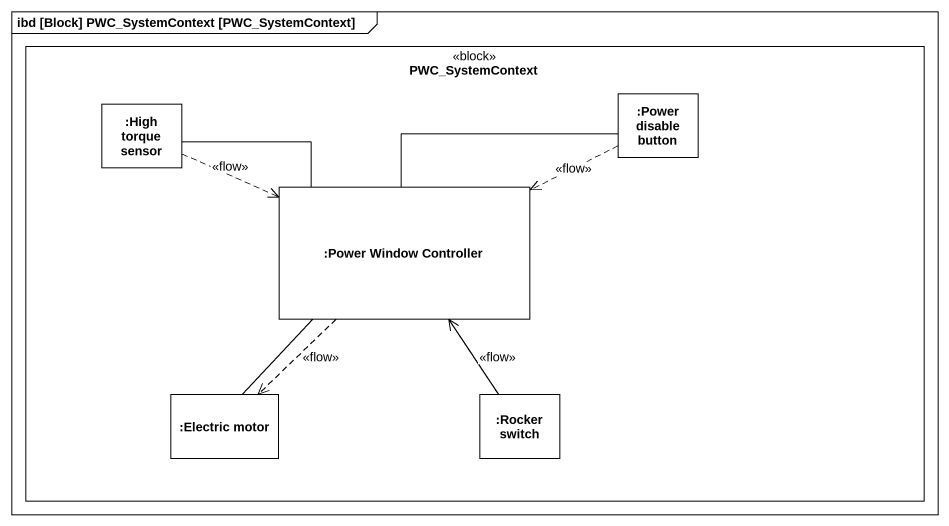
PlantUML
@startuml
mainframe ibd [Block] PWC_SystemContext [PWC_SystemContext]
rectangle PWC_SystemContext <<block>> {
  rectangle ":Power disable button" as Power_disable_button
  rectangle ":High torque sensor" as High_torque_sensor
  rectangle ":Power Window Controller" as Power_Window_Controller
  rectangle ":Electric motor" as Electric_motor
  rectangle ":Rocker switch" as Rocker_switch
}
Power_disable_button .left.> Power_Window_Controller : <<flow>>
Power_disable_button -left- Power_Window_Controller
High_torque_sensor -right- Power_Window_Controller
High_torque_sensor .right.> Power_Window_Controller : <<flow>>
Power_Window_Controller ..> Electric_motor : <<flow>>
Electric_motor -up- Power_Window_Controller
Rocker_switch .up.> Power_Window_Controller : <<flow>>
Rocker_switch -up- Power_Window_Controller
@enduml
